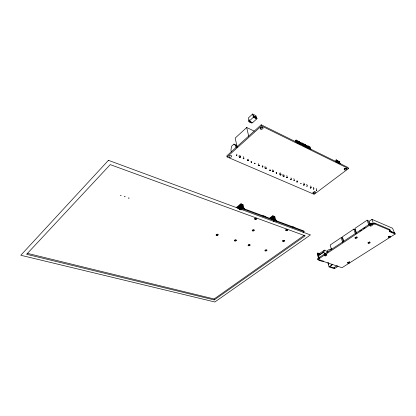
<?xml version="1.0" encoding="UTF-8"?>
<svg xmlns="http://www.w3.org/2000/svg" width="416" height="416" viewBox="0 0 416 416"><rect width="100%" height="100%" fill="white"/><g stroke="black" fill="none" stroke-linecap="round" stroke-linejoin="round"><path stroke-width="0.62" d="M249.085 120.125L249.012 121.732L249.964 122.195L250.011 121.124M250.864 122.637L251.971 122.949L250.864 122.637L250.91 121.566M236.902 155.345C235.04 156.036 237.786 154.913 236.647 154.138M239.569 157.019C242.039 155.854 238.04 159.208 239.195 155.21M243.922 158.413L243.537 158.746L243.1 158.558L243.48 158.22L243.922 158.413L243.532 156.614M247.572 160.508C249.761 159.479 246.709 162.245 247.312 159.312M258.778 165.396C261.128 164.221 257.369 167.627 258.372 163.618M262.605 165.516C263.526 166.296 261.976 167.591 262.683 166.93M265.403 168.288C267.769 167.144 263.968 170.42 264.987 166.52M272.87 171.543C275.215 170.414 271.424 173.654 272.438 169.785M280.238 174.756C282.542 173.628 278.798 176.92 279.796 173.014M283.369 176.176C285.579 174.97 282.012 178.272 282.922 174.434M287.264 177.351L286.504 177.549L286.874 177.18L287.264 177.351L286.801 175.557M389.688 230.433L389.865 229.533L374.691 223.085L372.174 223.522L370.807 223.246L317.554 258.638L317.793 259.542L319.389 260.078M323.45 261.451L341.978 267.706L395.2 234.026L389.922 231.8L390.192 230.448L389.865 229.533M291.283 179.109C289.463 179.743 292.349 178.688 290.966 177.892M297.242 181.943L297.034 180.554M252.616 114.01L248.414 117.915L249.163 121.155L252.496 122.782L256.724 118.914L255.944 115.674L252.616 114.01L253.386 117.255L256.724 118.914M249.163 121.155L253.386 117.255M249.012 121.732L249.142 119.735M253.984 117.088L255.096 117.411L253.984 117.088L253.256 115.69L254.202 116.163L255.096 117.411M249.964 122.195L249.174 121.581M255.835 118.009L256.948 118.326L255.835 118.009L255.107 116.615L256.048 117.083L256.948 118.326M254.223 131.113L246.709 127.514L235.206 138.065L237.151 147.342M236.834 145.402L233.927 144.097L231.556 146.25L230.942 150.119L231.306 151.934M261.217 124.79L226.845 155.813L227.063 156.941L314.142 194.334L348.462 168.584L348.093 167.518L261.217 124.79L261.498 125.934L348.462 168.584M227.063 156.941L261.498 125.934M327.153 252.002L326.222 250.89A2.855 1.425 55.5 0 0 324.345 250.224L323.898 250.853L323.965 251.961L318.51 255.492L323.965 251.961M324.345 250.224L318.729 254.036L318.62 255.528M296.223 142.657L295.61 140.468L296.119 140.041L296.624 140.291L297.393 143.026M297.752 143.406L297.138 141.216L297.643 140.795L298.147 141.04L298.922 143.775M300.284 143.978L299.666 141.794L299.161 141.544L298.657 141.97L299.12 143.608M300.633 144.352L300.17 142.714L300.674 142.293L301.174 142.537L301.798 144.721M302.141 145.096L301.673 143.458L302.182 143.036L302.682 143.281L303.462 146.006M303.644 145.834L303.176 144.201L303.68 143.78L304.179 144.024L304.964 146.744M305.141 146.567L304.668 144.934L305.178 144.518L305.672 144.763L306.301 146.936M306.628 147.3L306.155 145.673L306.665 145.252L307.154 145.496L307.788 147.664M308.272 148.569L307.637 146.401L308.147 145.985L308.636 146.229L309.431 148.938M310.903 149.661L310.107 146.957L309.618 146.713L309.114 147.129L309.592 148.756M236.631 207.303L237.177 206.856L237.806 207.09L238.139 208.796M239.637 208.905L239.07 206.06L238.446 205.826L237.895 206.274L238.347 208.551M241.025 208.442L240.344 205.02L239.715 204.786L239.164 205.239L239.959 209.222M242.424 207.974L241.618 203.986L240.989 203.746L240.438 204.199L241.238 208.187M238.654 207.402L238.103 207.849L238.727 208.083M239.918 206.372L239.366 206.825L239.824 209.092M241.192 205.338L240.635 205.79L241.098 208.062M243.786 207.953L243.09 204.537L242.466 204.303L241.909 204.755L242.492 207.6M239.356 209.206L241.951 207.371L242.991 207.756L243.204 208.827M240.807 209.331L242.304 208.12L303.924 231.005L304.091 231.639L303.035 232.388M240.942 210.002L242.44 208.79L304.091 231.639M337.47 162.562L336.674 160.092L336.227 159.869L335.722 160.264L336.315 162.115M336.17 160.482L336.674 160.092M337.475 162.167L337.08 160.935L337.584 160.545L338.036 160.763L338.827 163.228M339.035 163.452L338.437 161.6L338.941 161.216L339.388 161.434L340.184 163.899M271.149 219.019L270.894 217.911L270.317 217.698L269.766 218.119L270.343 218.332M271.549 219.357L271.034 217.147L271.591 216.726L272.168 216.939L272.808 219.705M273.218 220.043L272.314 216.174L272.87 215.748L273.447 215.966L274.222 219.284M275.127 220.137L275.709 220.345L274.799 216.476L274.227 216.258L273.671 216.684L274.555 220.688L273.525 221.468M27.279 253.328L214.131 298.984L304.398 235.191M214.276 299.926L305.188 235.82L110.25 164.622L26.614 254.285L214.276 299.926L214.131 298.984M319.582 253.646L317.845 253.042L317.19 253.479L318.365 257.832M343.439 241.675L342.342 238.025L341.214 237.593L330.174 244.998L331.557 249.839M356.153 233.23L354.988 229.554L353.86 229.102L342.384 236.808L343.85 241.68M369.58 224.479L368.3 220.641L367.177 220.163L354.999 228.337L356.554 233.246M273.276 171.642L273.328 171.626M394.81 233.86L392.59 228.244L371.966 219.393L369.268 221.192L370.713 225.503M359.757 231.119L361.353 230.058M363.49 228.644L365.087 227.578M317.793 259.542L371.119 224.182L372.492 224.453L375.008 224.016L390.192 230.448M319.036 260.317L319.696 259.88L323.757 261.253L323.097 261.685L319.036 260.317L318.698 259.074M296.951 182.016L297.164 181.995M330.772 265.398L331.781 264.748M327.896 262.647L329.087 266.921L332.717 264.581M300.867 183.721C301.73 184.07 300.206 182.868 300.981 183.742M337.236 265.6L333.7 267.857L329.254 266.375M329.087 266.921L334.391 268.689L338.026 266.375M348.296 262.657L349.393 261.96M388.846 236.938L389.943 236.246M316.384 190.455C316.285 191.121 316.316 189.42 316.436 190.486M297.071 182.036L296.608 181.834L297.346 181.704M244.712 209.612L244.468 208.307L242.991 207.756M275.142 220.672L274.903 219.632L273.946 219.279L273.551 219.352L273.79 220.392M275.153 220.896L274.914 219.856L275.309 219.783L276.26 220.137L276.505 221.177M292.479 227.006L293.925 227.089L294.544 227.77M292.588 227.235L293.831 227.209L295.012 227.833M262.496 167.019L262.184 166.639L262.881 166.696M262.725 215.966L264.259 216.065L265.408 216.845M263.479 216.128L264.675 216.31M271.034 217.147L271.612 217.365M272.969 217.87L272.392 217.656L272.776 219.31M272.314 216.174L272.891 216.388M390.14 231.114L394.872 233.116L395.2 234.026M389.969 231.223L394.311 233.059M233.927 144.097L235.7 145.813L237.448 146.598M295.61 140.468L296.114 140.717M297.138 141.216L297.638 141.466M300.17 142.714L300.669 142.964M301.673 143.458L302.172 143.702M303.176 144.201L303.67 144.446M304.668 144.934L305.162 145.179M306.155 145.673L306.649 145.912M307.637 146.401L308.126 146.645M337.08 160.935L337.527 161.153M338.437 161.6L338.884 161.824M253.287 115.835L254.238 116.308L254.935 117.556M255.138 116.756L256.084 117.229L256.781 118.477M235.602 145.194L235.737 145.278A1.482 0.967 -12 0 1 235.908 145.486M264.618 216.252L264.966 216.793M294.294 180.372C292.448 180.398 295.532 181.958 293.836 178.646M304.195 184.699C301.72 184.86 306.389 185.754 303.722 182.988M307.159 185.994C305.297 186.092 308.604 187.403 306.686 184.288M310.96 187.652C308.459 187.845 313.222 188.661 310.482 185.952M313.825 188.906C312.036 189.015 315.172 190.33 313.342 187.21M255.107 116.615L256.001 117.858M253.256 115.69L254.15 116.938M389.6 230.885L389.922 231.8M374.691 223.085L375.008 224.016M371.966 219.393L373.448 223.777M372.174 223.522L372.492 224.453M371.379 223.184L371.691 224.115M370.807 223.246L371.119 224.182M367.177 220.163L368.82 225.103M338.941 161.216L339.737 163.675M337.584 160.545L338.38 163.01M336.227 159.869L337.017 162.339M353.86 229.102L355.41 234.005M341.214 237.593L342.67 242.46M309.618 146.713L310.258 148.881M308.147 145.985L308.781 148.153M306.665 145.252L307.455 147.966M305.178 144.518L305.963 147.238M303.68 143.78L304.309 145.959M316.222 188.474L316.711 190.164M302.182 143.036L302.806 145.215M300.674 142.293L301.298 144.477M299.161 141.544L299.941 144.274M334.048 267.472L334.391 268.689M297.643 140.795L298.418 143.53M327.668 251.888L327.787 252.309M296.119 140.041L296.733 142.23M328.203 262.6L328.806 264.758M323.856 251.919L324.501 254.249M317.845 253.042L319.296 258.393M317.543 253.245L318.828 257.988M283.821 174.762L284.118 175.921M280.561 172.817L281.003 174.559M273.369 170.232L273.66 171.408M265.923 166.967L266.204 168.147M275.309 219.783L275.553 220.823M273.946 219.279L274.191 220.319M274.227 216.258L274.997 219.58M272.246 218.416L272.501 219.518M272.87 215.748L273.764 219.627M271.591 216.726L272.225 219.492M270.317 217.698L270.566 218.806M246.709 127.514L248.674 136.204M248.128 159.167L248.388 160.363M240.141 155.667L240.396 156.874M235.7 145.813L236.075 147.633M243.433 207.922L243.651 208.993M242.044 206.71L242.273 207.849M242.304 208.12L242.44 208.79M242.466 204.303L243.266 208.296M241.951 207.371L242.169 208.442M241.535 207.444L241.857 209.05M240.635 208.172L240.88 209.482M240.989 203.746L241.784 207.745M240.25 208.484L240.464 209.555M239.715 204.786L240.505 208.785M238.446 205.826L239.112 209.248M237.177 206.856L237.401 207.995M262.777 127.135A1.466 0.978 -14.8 0 1 261.622 128.06A1.466 0.978 -14.8 0 1 260.161 127.832M346.154 168.256A1.321 0.759 -18.6 0 1 344.136 168.771M315.084 191.573A1.258 0.707 -16.1 0 1 313.004 192.223M327.959 251.68A2.293 1.108 -15 0 1 328.442 249.891A2.293 1.108 -15 0 1 331.677 249.704M331.874 249.236A2.382 1.149 -15.3 0 1 331.5 249.07M331.256 248.841A2.382 1.149 -15.3 0 1 331.235 248.232M319.015 253.791A2.834 1.44 55.6 0 1 319.868 253.796M318.791 255.45A2.678 1.362 55.6 0 1 318.822 254.972M318.495 257.202A2.688 1.373 55.6 0 1 318.245 256.589M349.383 261.82A1.118 0.515 -15.5 0 1 347.511 262.335M326.565 254.316A1.154 0.551 -14.8 0 1 324.667 254.909M324.418 254.405A1.154 0.551 -14.8 0 1 324.73 254.098M324.969 253.963A1.154 0.551 -14.8 0 1 325.541 253.786M356.855 236.922A1.196 0.582 -16.5 0 1 355.02 237.396M369.808 241.836A1.102 0.525 -16.8 0 1 367.983 242.403M390.005 236.111A1.118 0.525 -17.8 0 1 388.3 236.527M371.987 224.375A1.232 0.608 -17.5 0 1 369.954 225.035M369.751 224.458A1.232 0.608 -17.5 0 1 370.11 224.11M236.34 155.704L236.751 155.667L236.356 155.667M239.84 157.232L240.25 157.196L239.84 157.232M243.365 158.766L243.776 158.73L243.365 158.766M247.842 160.722L248.248 160.685L247.842 160.722M250.978 161.923C251.68 162.854 252.028 160.961 250.978 161.923M251.238 162.204L251.644 162.167L251.238 162.204M254.4 163.415C255.096 164.341 255.45 162.464 254.4 163.415M254.665 163.696L255.065 163.66L254.68 163.66M259.048 165.61L259.449 165.573L259.048 165.61M265.673 168.496L266.068 168.459L265.673 168.496M269.672 170.082C270.327 170.971 270.686 169.161 269.672 170.082M269.932 170.357L270.327 170.321L269.932 170.357M276.11 172.89C276.754 173.763 277.144 171.974 276.11 172.89M276.37 173.16L276.754 173.124L276.385 173.129M280.509 174.964L280.894 174.933L280.509 174.964M283.624 176.327L284.008 176.29L283.624 176.327M286.759 177.694L287.144 177.658L286.759 177.694M290.784 179.447L291.164 179.41L290.784 179.447M303.722 185.089L304.091 185.058L303.722 185.089M310.492 188.048L310.861 188.011L310.513 188.016M120.708 195.416L121.113 195.442L120.728 195.385M216.247 234.504L216.06 235.17L216.986 235.472L218.093 235.108L218.286 234.437L217.36 234.135L216.247 234.504M124.634 196.732L125.044 196.758L124.634 196.732M128.591 198.058L128.996 198.078L128.591 198.058M234.499 240.162L234.291 240.812L235.175 241.098L236.267 240.739L236.48 240.094L235.596 239.808L234.499 240.162M254.779 218.504L254.53 219.211L255.429 219.539L256.578 219.154L256.833 218.447L255.934 218.119L254.779 218.504M252.392 230.105L252.153 230.776L253.032 231.078L254.15 230.714L254.389 230.043L253.51 229.736L252.392 230.105M248.284 244.946L248.056 245.575L248.908 245.851L249.99 245.502L250.214 244.878L249.361 244.598L248.284 244.946M265.132 250.162L264.888 250.77L265.704 251.035L266.765 250.697L267.015 250.089L266.198 249.824L265.132 250.162M285.88 229.814L285.594 230.48L286.421 230.776L287.534 230.417L287.825 229.757L286.998 229.455L285.88 229.814M282.797 240.666L282.521 241.296L283.332 241.576L284.414 241.228L284.69 240.599L283.884 240.318L282.797 240.666M348.348 262.272L348.332 262.293A0.879 0.406 -15.4 0 1 347.786 262.584L347.641 262.725A1.123 0.515 -15.4 0 0 348.4 263.286A1.123 0.515 -15.4 0 0 349.731 262.512A1.123 0.515 -15.4 0 0 348.514 262.22L348.348 262.272M108.446 160.332L20.8 255.268L214.848 301.99L310.445 234.92L108.446 160.332M229.726 157.264A1.399 0.894 -11.4 0 0 231.691 156.135A1.399 0.894 -11.4 0 0 229.523 155.724A1.399 0.894 -11.4 0 0 229.726 157.264M260.983 129.236A1.466 0.972 -14.8 0 0 263.089 128.008A1.466 0.972 -14.8 0 0 260.874 127.53A1.466 0.972 -14.8 0 0 260.983 129.236M344.729 169.91A1.326 0.759 -18.6 0 0 346.715 168.886A1.326 0.759 -18.6 0 0 344.885 168.522A1.326 0.759 -18.6 0 0 344.729 169.91M313.539 193.346A1.258 0.707 -16 0 0 315.442 192.421A1.258 0.707 -16 0 0 313.669 192.067A1.258 0.707 -16 0 0 313.539 193.346M252.99 230.76A0.64 0.343 -11.7 0 0 253.9 230.298A0.64 0.343 -11.7 0 0 252.928 230.168A0.64 0.343 -11.7 0 0 252.99 230.76M235.118 240.791A0.629 0.333 -10.6 0 0 236.002 240.344A0.629 0.333 -10.6 0 0 235.035 240.224A0.629 0.333 -10.6 0 0 235.118 240.791M216.772 235.123A0.64 0.348 -9.6 0 0 217.797 234.785A0.64 0.348 -9.6 0 0 216.944 234.504A0.64 0.348 -9.6 0 0 216.772 235.123M255.388 219.196A0.655 0.359 -12.1 0 0 256.324 218.717A0.655 0.359 -12.1 0 0 255.33 218.572A0.655 0.359 -12.1 0 0 255.388 219.196M283.312 241.275A0.614 0.312 -13.1 0 0 284.206 240.838A0.614 0.312 -13.1 0 0 283.296 240.724A0.614 0.312 -13.1 0 0 283.312 241.275M265.673 250.749A0.603 0.307 -12.1 0 0 266.542 250.323A0.603 0.307 -12.1 0 0 265.637 250.219A0.603 0.307 -12.1 0 0 265.673 250.749M248.867 245.554A0.614 0.317 -11.3 0 0 249.74 245.118A0.614 0.317 -11.3 0 0 248.799 245.003A0.614 0.317 -11.3 0 0 248.867 245.554M286.406 230.464A0.629 0.333 -13.5 0 0 287.326 230.006A0.629 0.333 -13.5 0 0 286.395 229.882A0.629 0.333 -13.5 0 0 286.406 230.464M389.054 237.5A1.118 0.525 -17.7 0 0 390.536 236.564A1.118 0.525 -17.7 0 0 388.809 236.621A1.118 0.525 -17.7 0 0 389.054 237.5M370.495 226.023A1.238 0.608 -17.5 0 0 372.372 225.129A1.238 0.608 -17.5 0 0 370.687 224.89A1.238 0.608 -17.5 0 0 370.495 226.023M325.14 255.866A1.154 0.551 -14.7 0 0 326.867 255.07A1.154 0.551 -14.7 0 0 325.224 254.873A1.154 0.551 -14.7 0 0 325.14 255.866M368.482 243.36A1.108 0.525 -16.8 0 0 370.172 242.59A1.108 0.525 -16.8 0 0 368.67 242.382A1.108 0.525 -16.8 0 0 368.482 243.36M355.54 238.368A1.201 0.582 -16.5 0 0 357.339 237.505A1.201 0.582 -16.5 0 0 355.659 237.302A1.201 0.582 -16.5 0 0 355.54 238.368"/></g></svg>
